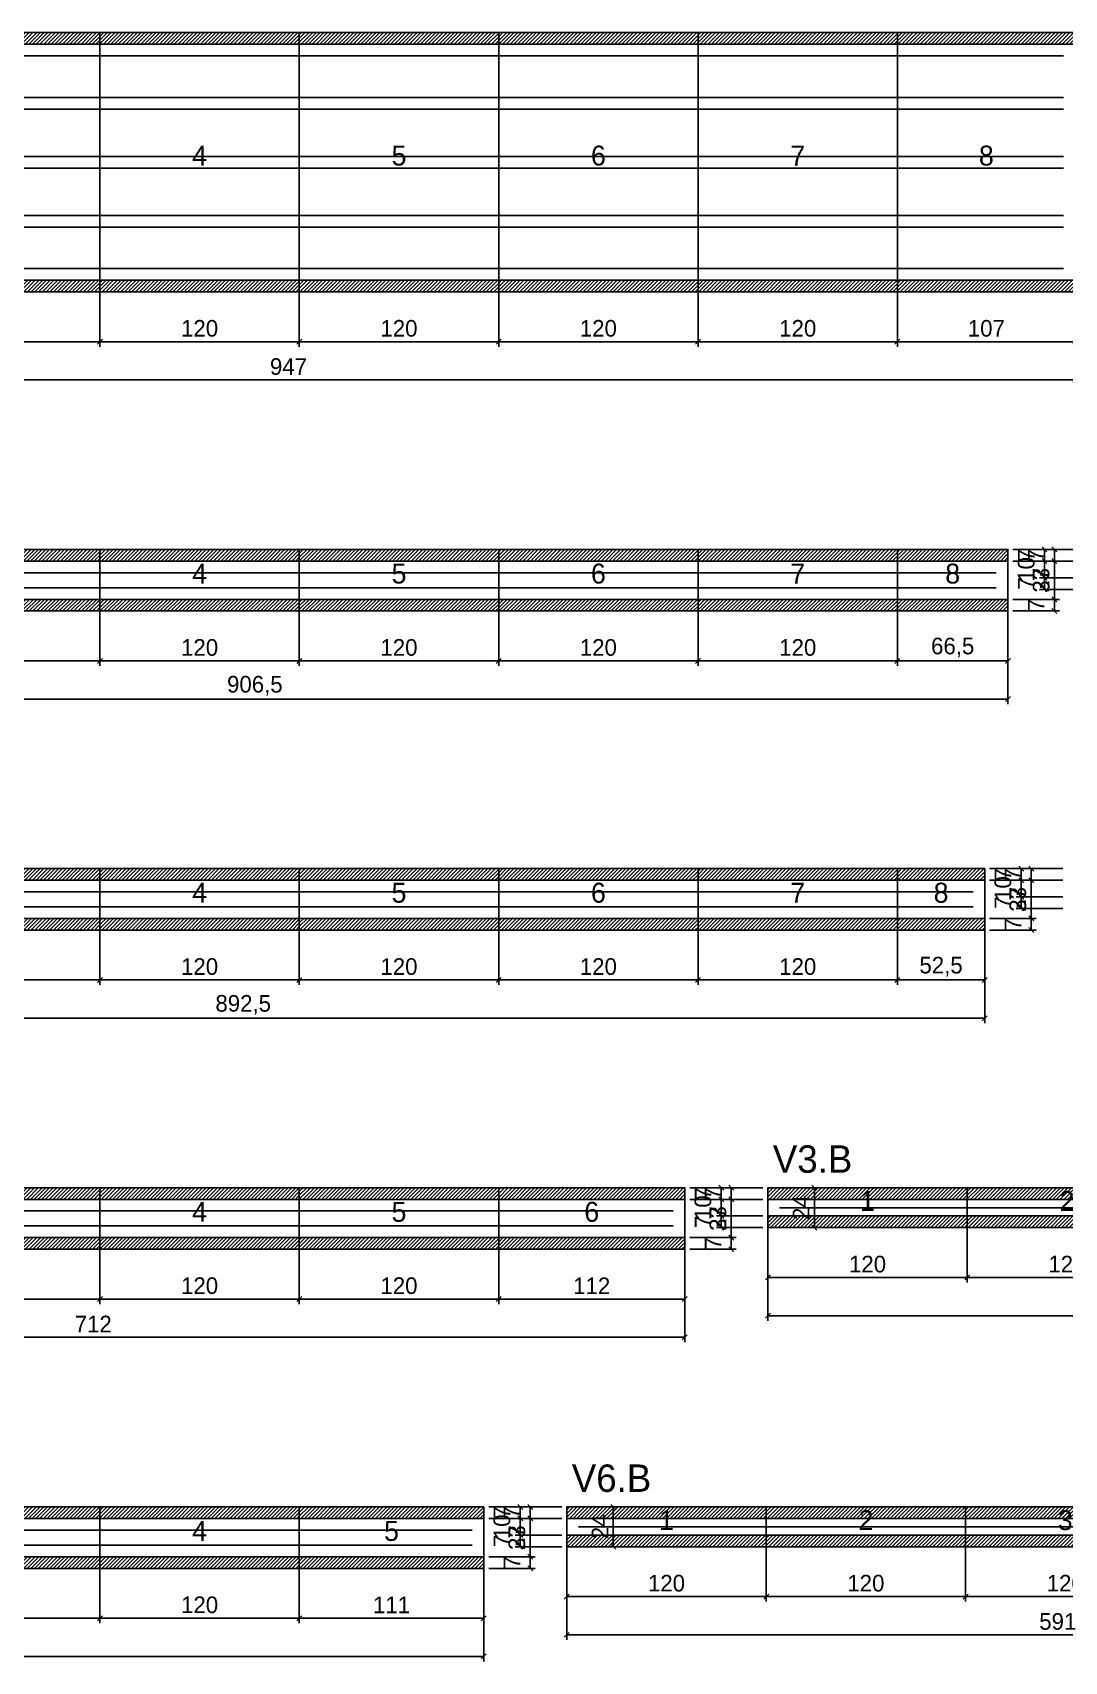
# Model space of a CAD drawing. Extents: x -10500 to 3070, y -7991 to 1250.
# Drawn here: x 552 to 1174, y -2037 to -1057 of the extents above; entities that cross this region are included whole.
import ezdxf
from ezdxf.enums import TextEntityAlignment as Align

# ---------------------------------------------------------------- set-up
doc = ezdxf.new("R2010")
doc.units = 0
for name, color, linetype in [('5', 5, 'Continuous'), ('COTA', 241, 'Continuous'), ('NOMENCLATURA', 7, 'Continuous'), ('Painéis', 200, 'Continuous'), ('SARR_2.2x7', 40, 'Continuous'), ('SCO-___-LAJ', 224, 'Continuous')]:
    doc.layers.add(name, color=color, linetype=linetype)
doc.dimstyles.new('PAINEL', dxfattribs={"dimtxt": 10, "dimasz": 3, "dimexe": 3, "dimexo": 3, "dimgap": 3, "dimtad": 1, "dimblk": 'OBLIQUE', "dimblk1": 'OBLIQUE', "dimcen": 2.5, "dimclrd": 4, "dimclre": 4, "dimclrt": 240, "dimazin": 3, "dimtfac": 1, "dimtmove": 0, "dimatfit": 3})

# ---------------------------------------------------------------- blocks, each defined once
blk = doc.blocks.new('_OBLIQUE')
at = {"color": 0, "linetype": 'BYBLOCK'}
blk.add_line((-0.5, -0.5), (0.5, 0.5), dxfattribs=at)

msp = doc.modelspace()

# ---------------------------------------------------------------- hatches: boundary and pattern name
at = {"layer": 'COTA'}
h = msp.add_hatch(dxfattribs=at)
h.set_pattern_fill('ANSI31', scale=0.5)
h.paths.add_polyline_path([(473, -1064), (593, -1064), (593, -1057), (473, -1057)])
h = msp.add_hatch(dxfattribs=at)
h.set_pattern_fill('ANSI31', scale=0.5)
h.paths.add_polyline_path([(593, -1064), (713, -1064), (713, -1057), (593, -1057)])
h = msp.add_hatch(dxfattribs=at)
h.set_pattern_fill('ANSI31', scale=0.5)
h.paths.add_polyline_path([(713, -1064), (833, -1064), (833, -1057), (713, -1057)])
h = msp.add_hatch(dxfattribs=at)
h.set_pattern_fill('ANSI31', scale=0.5)
h.paths.add_polyline_path([(833, -1064), (953, -1064), (953, -1057), (833, -1057)])
h = msp.add_hatch(dxfattribs=at)
h.set_pattern_fill('ANSI31', scale=0.5)
h.paths.add_polyline_path([(953, -1064), (1073, -1064), (1073, -1057), (953, -1057)])
h = msp.add_hatch(dxfattribs=at)
h.set_pattern_fill('ANSI31', scale=0.5)
h.paths.add_polyline_path([(1073, -1064), (1180, -1064), (1180, -1057), (1073, -1057)])
h = msp.add_hatch(dxfattribs=at)
h.set_pattern_fill('ANSI31', scale=0.5)
h.paths.add_polyline_path([(473, -1213), (593, -1213), (593, -1206), (473, -1206)])
h = msp.add_hatch(dxfattribs=at)
h.set_pattern_fill('ANSI31', scale=0.5)
h.paths.add_polyline_path([(593, -1213), (713, -1213), (713, -1206), (593, -1206)])
h = msp.add_hatch(dxfattribs=at)
h.set_pattern_fill('ANSI31', scale=0.5)
h.paths.add_polyline_path([(713, -1213), (833, -1213), (833, -1206), (713, -1206)])
h = msp.add_hatch(dxfattribs=at)
h.set_pattern_fill('ANSI31', scale=0.5)
h.paths.add_polyline_path([(833, -1213), (953, -1213), (953, -1206), (833, -1206)])
h = msp.add_hatch(dxfattribs=at)
h.set_pattern_fill('ANSI31', scale=0.5)
h.paths.add_polyline_path([(953, -1213), (1073, -1213), (1073, -1206), (953, -1206)])
h = msp.add_hatch(dxfattribs=at)
h.set_pattern_fill('ANSI31', scale=0.5)
h.paths.add_polyline_path([(1073, -1213), (1180, -1213), (1180, -1206), (1073, -1206)])
h = msp.add_hatch(dxfattribs=at)
h.set_pattern_fill('ANSI31', scale=0.5)
h.paths.add_polyline_path([(473, -1375), (593, -1375), (593, -1368), (473, -1368)])
h = msp.add_hatch(dxfattribs=at)
h.set_pattern_fill('ANSI31', scale=0.5)
h.paths.add_polyline_path([(593, -1375), (713, -1375), (713, -1368), (593, -1368)])
h = msp.add_hatch(dxfattribs=at)
h.set_pattern_fill('ANSI31', scale=0.5)
h.paths.add_polyline_path([(713, -1375), (833, -1375), (833, -1368), (713, -1368)])
h = msp.add_hatch(dxfattribs=at)
h.set_pattern_fill('ANSI31', scale=0.5)
h.paths.add_polyline_path([(833, -1375), (953, -1375), (953, -1368), (833, -1368)])
h = msp.add_hatch(dxfattribs=at)
h.set_pattern_fill('ANSI31', scale=0.5)
h.paths.add_polyline_path([(953, -1375), (1073, -1375), (1073, -1368), (953, -1368)])
h = msp.add_hatch(dxfattribs=at)
h.set_pattern_fill('ANSI31', scale=0.5)
h.paths.add_polyline_path([(1073, -1375), (1139.5, -1375), (1139.5, -1368), (1073, -1368)])
h = msp.add_hatch(dxfattribs=at)
h.set_pattern_fill('ANSI31', scale=0.5)
h.paths.add_polyline_path([(473, -1405), (593, -1405), (593, -1398), (473, -1398)])
h = msp.add_hatch(dxfattribs=at)
h.set_pattern_fill('ANSI31', scale=0.5)
h.paths.add_polyline_path([(593, -1405), (713, -1405), (713, -1398), (593, -1398)])
h = msp.add_hatch(dxfattribs=at)
h.set_pattern_fill('ANSI31', scale=0.5)
h.paths.add_polyline_path([(713, -1405), (833, -1405), (833, -1398), (713, -1398)])
h = msp.add_hatch(dxfattribs=at)
h.set_pattern_fill('ANSI31', scale=0.5)
h.paths.add_polyline_path([(833, -1405), (953, -1405), (953, -1398), (833, -1398)])
h = msp.add_hatch(dxfattribs=at)
h.set_pattern_fill('ANSI31', scale=0.5)
h.paths.add_polyline_path([(953, -1405), (1073, -1405), (1073, -1398), (953, -1398)])
h = msp.add_hatch(dxfattribs=at)
h.set_pattern_fill('ANSI31', scale=0.5)
h.paths.add_polyline_path([(1073, -1405), (1139.5, -1405), (1139.5, -1398), (1073, -1398)])
h = msp.add_hatch(dxfattribs=at)
h.set_pattern_fill('ANSI31', scale=0.5)
h.paths.add_polyline_path([(473, -1567), (593, -1567), (593, -1560), (473, -1560)])
h = msp.add_hatch(dxfattribs=at)
h.set_pattern_fill('ANSI31', scale=0.5)
h.paths.add_polyline_path([(593, -1567), (713, -1567), (713, -1560), (593, -1560)])
h = msp.add_hatch(dxfattribs=at)
h.set_pattern_fill('ANSI31', scale=0.5)
h.paths.add_polyline_path([(713, -1567), (833, -1567), (833, -1560), (713, -1560)])
h = msp.add_hatch(dxfattribs=at)
h.set_pattern_fill('ANSI31', scale=0.5)
h.paths.add_polyline_path([(833, -1567), (953, -1567), (953, -1560), (833, -1560)])
h = msp.add_hatch(dxfattribs=at)
h.set_pattern_fill('ANSI31', scale=0.5)
h.paths.add_polyline_path([(953, -1567), (1073, -1567), (1073, -1560), (953, -1560)])
h = msp.add_hatch(dxfattribs=at)
h.set_pattern_fill('ANSI31', scale=0.5)
h.paths.add_polyline_path([(1073, -1567), (1125.5, -1567), (1125.5, -1560), (1073, -1560)])
h = msp.add_hatch(dxfattribs=at)
h.set_pattern_fill('ANSI31', scale=0.5)
h.paths.add_polyline_path([(473, -1597), (593, -1597), (593, -1590), (473, -1590)])
h = msp.add_hatch(dxfattribs=at)
h.set_pattern_fill('ANSI31', scale=0.5)
h.paths.add_polyline_path([(593, -1597), (713, -1597), (713, -1590), (593, -1590)])
h = msp.add_hatch(dxfattribs=at)
h.set_pattern_fill('ANSI31', scale=0.5)
h.paths.add_polyline_path([(713, -1597), (833, -1597), (833, -1590), (713, -1590)])
h = msp.add_hatch(dxfattribs=at)
h.set_pattern_fill('ANSI31', scale=0.5)
h.paths.add_polyline_path([(833, -1597), (953, -1597), (953, -1590), (833, -1590)])
h = msp.add_hatch(dxfattribs=at)
h.set_pattern_fill('ANSI31', scale=0.5)
h.paths.add_polyline_path([(953, -1597), (1073, -1597), (1073, -1590), (953, -1590)])
h = msp.add_hatch(dxfattribs=at)
h.set_pattern_fill('ANSI31', scale=0.5)
h.paths.add_polyline_path([(1073, -1597), (1125.5, -1597), (1125.5, -1590), (1073, -1590)])
h = msp.add_hatch(dxfattribs=at)
h.set_pattern_fill('ANSI31', scale=0.5)
h.paths.add_polyline_path([(473, -1759), (593, -1759), (593, -1752), (473, -1752)])
h = msp.add_hatch(dxfattribs=at)
h.set_pattern_fill('ANSI31', scale=0.5)
h.paths.add_polyline_path([(593, -1759), (713, -1759), (713, -1752), (593, -1752)])
h = msp.add_hatch(dxfattribs=at)
h.set_pattern_fill('ANSI31', scale=0.5)
h.paths.add_polyline_path([(713, -1759), (833, -1759), (833, -1752), (713, -1752)])
h = msp.add_hatch(dxfattribs=at)
h.set_pattern_fill('ANSI31', scale=0.5)
h.paths.add_polyline_path([(833, -1759), (945, -1759), (945, -1752), (833, -1752)])
h = msp.add_hatch(dxfattribs=at)
h.set_pattern_fill('ANSI31', scale=0.5)
h.paths.add_polyline_path([(995, -1759), (1115, -1759), (1115, -1752), (995, -1752)])
h = msp.add_hatch(dxfattribs=at)
h.set_pattern_fill('ANSI31', scale=0.5)
h.paths.add_polyline_path([(1115, -1759), (1235, -1759), (1235, -1752), (1115, -1752)])
h = msp.add_hatch(dxfattribs=at)
h.set_pattern_fill('ANSI31', scale=0.5)
h.paths.add_polyline_path([(995, -1776), (1115, -1776), (1115, -1769), (995, -1769)])
h = msp.add_hatch(dxfattribs=at)
h.set_pattern_fill('ANSI31', scale=0.5)
h.paths.add_polyline_path([(1115, -1776), (1235, -1776), (1235, -1769), (1115, -1769)])
h = msp.add_hatch(dxfattribs=at)
h.set_pattern_fill('ANSI31', scale=0.5)
h.paths.add_polyline_path([(473, -1789), (593, -1789), (593, -1782), (473, -1782)])
h = msp.add_hatch(dxfattribs=at)
h.set_pattern_fill('ANSI31', scale=0.5)
h.paths.add_polyline_path([(593, -1789), (713, -1789), (713, -1782), (593, -1782)])
h = msp.add_hatch(dxfattribs=at)
h.set_pattern_fill('ANSI31', scale=0.5)
h.paths.add_polyline_path([(713, -1789), (833, -1789), (833, -1782), (713, -1782)])
h = msp.add_hatch(dxfattribs=at)
h.set_pattern_fill('ANSI31', scale=0.5)
h.paths.add_polyline_path([(833, -1789), (945, -1789), (945, -1782), (833, -1782)])
h = msp.add_hatch(dxfattribs=at)
h.set_pattern_fill('ANSI31', scale=0.5)
h.paths.add_polyline_path([(473, -1951), (593, -1951), (593, -1944), (473, -1944)])
h = msp.add_hatch(dxfattribs=at)
h.set_pattern_fill('ANSI31', scale=0.5)
h.paths.add_polyline_path([(593, -1951), (713, -1951), (713, -1944), (593, -1944)])
h = msp.add_hatch(dxfattribs=at)
h.set_pattern_fill('ANSI31', scale=0.5)
h.paths.add_polyline_path([(713, -1951), (824, -1951), (824, -1944), (713, -1944)])
h = msp.add_hatch(dxfattribs=at)
h.set_pattern_fill('ANSI31', scale=0.5)
h.paths.add_polyline_path([(874, -1951), (994, -1951), (994, -1944), (874, -1944)])
h = msp.add_hatch(dxfattribs=at)
h.set_pattern_fill('ANSI31', scale=0.5)
h.paths.add_polyline_path([(994, -1951), (1114, -1951), (1114, -1944), (994, -1944)])
h = msp.add_hatch(dxfattribs=at)
h.set_pattern_fill('ANSI31', scale=0.5)
h.paths.add_polyline_path([(1114, -1951), (1234, -1951), (1234, -1944), (1114, -1944)])
h = msp.add_hatch(dxfattribs=at)
h.set_pattern_fill('ANSI31', scale=0.5)
h.paths.add_polyline_path([(874, -1968), (994, -1968), (994, -1961), (874, -1961)])
h = msp.add_hatch(dxfattribs=at)
h.set_pattern_fill('ANSI31', scale=0.5)
h.paths.add_polyline_path([(994, -1968), (1114, -1968), (1114, -1961), (994, -1961)])
h = msp.add_hatch(dxfattribs=at)
h.set_pattern_fill('ANSI31', scale=0.5)
h.paths.add_polyline_path([(1114, -1968), (1234, -1968), (1234, -1961), (1114, -1961)])
h = msp.add_hatch(dxfattribs=at)
h.set_pattern_fill('ANSI31', scale=0.5)
h.paths.add_polyline_path([(473, -1981), (593, -1981), (593, -1974), (473, -1974)])
h = msp.add_hatch(dxfattribs=at)
h.set_pattern_fill('ANSI31', scale=0.5)
h.paths.add_polyline_path([(593, -1981), (713, -1981), (713, -1974), (593, -1974)])
h = msp.add_hatch(dxfattribs=at)
h.set_pattern_fill('ANSI31', scale=0.5)
h.paths.add_polyline_path([(713, -1981), (824, -1981), (824, -1974), (713, -1974)])

# ---------------------------------------------------------------- linework, layer by layer
at = {"layer": 'Painéis'}
for p, q in [((473, -1064), (593, -1064)), ((593, -1206), (593, -1064)), ((593, -1206), (593, -1064)), ((593, -1064), (713, -1064)), ((593, -1206), (593, -1064)), ((713, -1206), (713, -1064)), ((713, -1206), (713, -1064)), ((713, -1064), (833, -1064)), ((713, -1206), (713, -1064)), ((833, -1206), (833, -1064)), ((833, -1206), (833, -1064)), ((833, -1064), (953, -1064)), ((833, -1206), (833, -1064)), ((953, -1206), (953, -1064)), ((953, -1206), (953, -1064)), ((953, -1064), (1073, -1064)), ((953, -1206), (953, -1064)), ((1073, -1206), (1073, -1064)), ((1073, -1206), (1073, -1064)), ((1073, -1064), (1180, -1064)), ((1073, -1206), (1073, -1064)), ((473, -1206), (593, -1206)), ((593, -1206), (713, -1206)), ((713, -1206), (833, -1206)), ((833, -1206), (953, -1206)), ((953, -1206), (1073, -1206)), ((1073, -1206), (1180, -1206)), ((473, -1375), (593, -1375)), ((593, -1398), (593, -1375)), ((593, -1398), (593, -1375)), ((593, -1375), (713, -1375)), ((593, -1398), (593, -1375)), ((713, -1398), (713, -1375)), ((713, -1398), (713, -1375)), ((713, -1375), (833, -1375)), ((713, -1398), (713, -1375)), ((833, -1398), (833, -1375)), ((833, -1398), (833, -1375)), ((833, -1375), (953, -1375)), ((833, -1398), (833, -1375)), ((953, -1398), (953, -1375)), ((953, -1398), (953, -1375)), ((953, -1375), (1073, -1375)), ((953, -1398), (953, -1375)), ((1073, -1398), (1073, -1375)), ((1073, -1398), (1073, -1375)), ((1073, -1375), (1139.5, -1375)), ((1073, -1398), (1073, -1375)), ((1139.5, -1398), (1139.5, -1375)), ((473, -1398), (593, -1398)), ((593, -1398), (713, -1398)), ((713, -1398), (833, -1398)), ((833, -1398), (953, -1398)), ((953, -1398), (1073, -1398)), ((1073, -1398), (1139.5, -1398)), ((473, -1567), (593, -1567)), ((593, -1590), (593, -1567)), ((593, -1590), (593, -1567)), ((593, -1567), (713, -1567)), ((593, -1590), (593, -1567)), ((713, -1590), (713, -1567)), ((713, -1590), (713, -1567)), ((713, -1567), (833, -1567)), ((713, -1590), (713, -1567)), ((833, -1590), (833, -1567)), ((833, -1590), (833, -1567)), ((833, -1567), (953, -1567)), ((833, -1590), (833, -1567)), ((953, -1590), (953, -1567)), ((953, -1590), (953, -1567)), ((953, -1567), (1073, -1567)), ((953, -1590), (953, -1567)), ((1073, -1590), (1073, -1567)), ((1073, -1590), (1073, -1567)), ((1073, -1567), (1125.5, -1567)), ((1073, -1590), (1073, -1567)), ((1125.5, -1590), (1125.5, -1567)), ((473, -1590), (593, -1590)), ((593, -1590), (713, -1590)), ((713, -1590), (833, -1590)), ((833, -1590), (953, -1590)), ((953, -1590), (1073, -1590)), ((1073, -1590), (1125.5, -1590)), ((473, -1759), (593, -1759)), ((593, -1782), (593, -1759)), ((593, -1782), (593, -1759)), ((593, -1759), (713, -1759)), ((593, -1782), (593, -1759)), ((713, -1782), (713, -1759)), ((713, -1782), (713, -1759)), ((713, -1759), (833, -1759)), ((713, -1782), (713, -1759)), ((833, -1782), (833, -1759)), ((833, -1782), (833, -1759)), ((833, -1759), (945, -1759)), ((833, -1782), (833, -1759)), ((945, -1782), (945, -1759)), ((995, -1759), (1115, -1759)), ((995, -1769), (995, -1759)), ((1115, -1769), (1115, -1759)), ((1115, -1769), (1115, -1759)), ((1115, -1759), (1235, -1759)), ((1115, -1769), (1115, -1759)), ((995, -1769), (1115, -1769)), ((1115, -1769), (1235, -1769)), ((473, -1782), (593, -1782)), ((593, -1782), (713, -1782)), ((713, -1782), (833, -1782)), ((833, -1782), (945, -1782)), ((473, -1951), (593, -1951)), ((593, -1974), (593, -1951)), ((593, -1974), (593, -1951)), ((593, -1951), (713, -1951)), ((593, -1974), (593, -1951)), ((713, -1974), (713, -1951)), ((713, -1974), (713, -1951)), ((713, -1951), (824, -1951)), ((713, -1974), (713, -1951)), ((824, -1974), (824, -1951)), ((874, -1951), (994, -1951)), ((874, -1961), (874, -1951)), ((994, -1961), (994, -1951)), ((994, -1961), (994, -1951)), ((994, -1951), (1114, -1951)), ((994, -1961), (994, -1951)), ((1114, -1961), (1114, -1951)), ((1114, -1961), (1114, -1951)), ((1114, -1951), (1234, -1951)), ((1114, -1961), (1114, -1951)), ((874, -1961), (994, -1961)), ((994, -1961), (1114, -1961)), ((1114, -1961), (1234, -1961)), ((473, -1974), (593, -1974)), ((593, -1974), (713, -1974)), ((713, -1974), (824, -1974))]:
    msp.add_line(p, q, dxfattribs=at)
at = {"layer": 'SARR_2.2x7'}
for points in [[(473, -1071), (593, -1071)], [(473, -1071), (593, -1071)], [(593, -1071), (713, -1071)], [(593, -1071), (713, -1071)], [(713, -1071), (833, -1071)], [(713, -1071), (833, -1071)], [(833, -1071), (953, -1071)], [(833, -1071), (953, -1071)], [(953, -1071), (1073, -1071)], [(953, -1071), (1073, -1071)], [(1073, -1071), (1173, -1071)], [(1073, -1071), (1173, -1071)], [(473, -1096), (593, -1096)], [(473, -1096), (593, -1096)], [(593, -1096), (713, -1096)], [(593, -1096), (713, -1096)], [(713, -1096), (833, -1096)], [(713, -1096), (833, -1096)], [(833, -1096), (953, -1096)], [(833, -1096), (953, -1096)], [(953, -1096), (1073, -1096)], [(953, -1096), (1073, -1096)], [(1073, -1096), (1173, -1096)], [(1073, -1096), (1173, -1096)], [(473, -1103), (593, -1103)], [(473, -1103), (593, -1103)], [(593, -1103), (713, -1103)], [(593, -1103), (713, -1103)], [(713, -1103), (833, -1103)], [(713, -1103), (833, -1103)], [(833, -1103), (953, -1103)], [(833, -1103), (953, -1103)], [(953, -1103), (1073, -1103)], [(953, -1103), (1073, -1103)], [(1073, -1103), (1173, -1103)], [(1073, -1103), (1173, -1103)], [(473, -1131.5), (593, -1131.5)], [(473, -1131.5), (593, -1131.5)], [(593, -1131.5), (713, -1131.5)], [(593, -1131.5), (713, -1131.5)], [(713, -1131.5), (833, -1131.5)], [(713, -1131.5), (833, -1131.5)], [(833, -1131.5), (953, -1131.5)], [(833, -1131.5), (953, -1131.5)], [(953, -1131.5), (1073, -1131.5)], [(953, -1131.5), (1073, -1131.5)], [(1073, -1131.5), (1173, -1131.5)], [(1073, -1131.5), (1173, -1131.5)], [(473, -1138.5), (593, -1138.5)], [(473, -1138.5), (593, -1138.5)], [(593, -1138.5), (713, -1138.5)], [(593, -1138.5), (713, -1138.5)], [(713, -1138.5), (833, -1138.5)], [(713, -1138.5), (833, -1138.5)], [(833, -1138.5), (953, -1138.5)], [(833, -1138.5), (953, -1138.5)], [(953, -1138.5), (1073, -1138.5)], [(953, -1138.5), (1073, -1138.5)], [(1073, -1138.5), (1173, -1138.5)], [(1073, -1138.5), (1173, -1138.5)], [(473, -1167), (593, -1167)], [(473, -1167), (593, -1167)], [(473, -1174), (593, -1174)], [(473, -1174), (593, -1174)], [(593, -1167), (713, -1167)], [(593, -1167), (713, -1167)], [(593, -1174), (713, -1174)], [(593, -1174), (713, -1174)], [(713, -1167), (833, -1167)], [(713, -1167), (833, -1167)], [(713, -1174), (833, -1174)], [(713, -1174), (833, -1174)], [(833, -1167), (953, -1167)], [(833, -1167), (953, -1167)], [(833, -1174), (953, -1174)], [(833, -1174), (953, -1174)], [(953, -1167), (1073, -1167)], [(953, -1167), (1073, -1167)], [(953, -1174), (1073, -1174)], [(953, -1174), (1073, -1174)], [(1073, -1167), (1173, -1167)], [(1073, -1167), (1173, -1167)], [(1073, -1174), (1173, -1174)], [(1073, -1174), (1173, -1174)], [(473, -1199), (593, -1199)], [(473, -1199), (593, -1199)], [(593, -1199), (713, -1199)], [(593, -1199), (713, -1199)], [(713, -1199), (833, -1199)], [(713, -1199), (833, -1199)], [(833, -1199), (953, -1199)], [(833, -1199), (953, -1199)], [(953, -1199), (1073, -1199)], [(953, -1199), (1073, -1199)], [(1073, -1199), (1173, -1199)], [(1073, -1199), (1173, -1199)], [(473, -1382), (593, -1382)], [(473, -1382), (593, -1382)], [(473, -1391), (593, -1391)], [(473, -1391), (593, -1391)], [(593, -1382), (713, -1382)], [(593, -1382), (713, -1382)], [(593, -1391), (713, -1391)], [(593, -1391), (713, -1391)], [(713, -1382), (833, -1382)], [(713, -1382), (833, -1382)], [(713, -1391), (833, -1391)], [(713, -1391), (833, -1391)], [(833, -1382), (953, -1382)], [(833, -1382), (953, -1382)], [(833, -1391), (953, -1391)], [(833, -1391), (953, -1391)], [(953, -1382), (1073, -1382)], [(953, -1382), (1073, -1382)], [(953, -1391), (1073, -1391)], [(953, -1391), (1073, -1391)], [(1073, -1382), (1132.5, -1382)], [(1073, -1382), (1132.5, -1382)], [(1073, -1391), (1132.5, -1391)], [(1073, -1391), (1132.5, -1391)], [(473, -1574), (593, -1574)], [(473, -1574), (593, -1574)], [(593, -1574), (713, -1574)], [(593, -1574), (713, -1574)], [(713, -1574), (833, -1574)], [(713, -1574), (833, -1574)], [(833, -1574), (953, -1574)], [(833, -1574), (953, -1574)], [(953, -1574), (1073, -1574)], [(953, -1574), (1073, -1574)], [(1073, -1574), (1118.5, -1574)], [(1073, -1574), (1118.5, -1574)], [(473, -1583), (593, -1583)], [(473, -1583), (593, -1583)], [(593, -1583), (713, -1583)], [(593, -1583), (713, -1583)], [(713, -1583), (833, -1583)], [(713, -1583), (833, -1583)], [(833, -1583), (953, -1583)], [(833, -1583), (953, -1583)], [(953, -1583), (1073, -1583)], [(953, -1583), (1073, -1583)], [(1073, -1583), (1118.5, -1583)], [(1073, -1583), (1118.5, -1583)], [(1002, -1764), (1115, -1764)], [(1002, -1764), (1115, -1764)], [(1115, -1764), (1235, -1764)], [(1115, -1764), (1235, -1764)], [(473, -1766), (593, -1766)], [(473, -1766), (593, -1766)], [(593, -1766), (713, -1766)], [(593, -1766), (713, -1766)], [(713, -1766), (833, -1766)], [(713, -1766), (833, -1766)], [(833, -1766), (938, -1766)], [(833, -1766), (938, -1766)], [(473, -1775), (593, -1775)], [(473, -1775), (593, -1775)], [(593, -1775), (713, -1775)], [(593, -1775), (713, -1775)], [(713, -1775), (833, -1775)], [(713, -1775), (833, -1775)], [(833, -1775), (938, -1775)], [(833, -1775), (938, -1775)], [(473, -1958), (593, -1958)], [(473, -1958), (593, -1958)], [(593, -1958), (713, -1958)], [(593, -1958), (713, -1958)], [(713, -1958), (817, -1958)], [(713, -1958), (817, -1958)], [(881, -1956), (994, -1956)], [(881, -1956), (994, -1956)], [(994, -1956), (1114, -1956)], [(994, -1956), (1114, -1956)], [(1114, -1956), (1234, -1956)], [(1114, -1956), (1234, -1956)], [(473, -1967), (593, -1967)], [(473, -1967), (593, -1967)], [(593, -1967), (713, -1967)], [(593, -1967), (713, -1967)], [(713, -1967), (817, -1967)], [(713, -1967), (817, -1967)]]:
    msp.add_lwpolyline(points, dxfattribs=at)
at = {"layer": 'SCO-___-LAJ'}
for points in [[(473, -1064), (593, -1064), (593, -1057), (473, -1057)], [(593, -1064), (713, -1064), (713, -1057), (593, -1057)], [(713, -1064), (833, -1064), (833, -1057), (713, -1057)], [(833, -1064), (953, -1064), (953, -1057), (833, -1057)], [(953, -1064), (1073, -1064), (1073, -1057), (953, -1057)], [(1073, -1064), (1180, -1064), (1180, -1057), (1073, -1057)], [(473, -1213), (593, -1213), (593, -1206), (473, -1206)], [(593, -1213), (713, -1213), (713, -1206), (593, -1206)], [(713, -1213), (833, -1213), (833, -1206), (713, -1206)], [(833, -1213), (953, -1213), (953, -1206), (833, -1206)], [(953, -1213), (1073, -1213), (1073, -1206), (953, -1206)], [(1073, -1213), (1180, -1213), (1180, -1206), (1073, -1206)], [(473, -1375), (593, -1375), (593, -1368), (473, -1368)], [(593, -1375), (713, -1375), (713, -1368), (593, -1368)], [(713, -1375), (833, -1375), (833, -1368), (713, -1368)], [(833, -1375), (953, -1375), (953, -1368), (833, -1368)], [(953, -1375), (1073, -1375), (1073, -1368), (953, -1368)], [(1073, -1375), (1139.5, -1375), (1139.5, -1368), (1073, -1368)], [(473, -1405), (593, -1405), (593, -1398), (473, -1398)], [(593, -1405), (713, -1405), (713, -1398), (593, -1398)], [(713, -1405), (833, -1405), (833, -1398), (713, -1398)], [(833, -1405), (953, -1405), (953, -1398), (833, -1398)], [(953, -1405), (1073, -1405), (1073, -1398), (953, -1398)], [(1073, -1405), (1139.5, -1405), (1139.5, -1398), (1073, -1398)], [(473, -1567), (593, -1567), (593, -1560), (473, -1560)], [(593, -1567), (713, -1567), (713, -1560), (593, -1560)], [(713, -1567), (833, -1567), (833, -1560), (713, -1560)], [(833, -1567), (953, -1567), (953, -1560), (833, -1560)], [(953, -1567), (1073, -1567), (1073, -1560), (953, -1560)], [(1073, -1567), (1125.5, -1567), (1125.5, -1560), (1073, -1560)], [(473, -1597), (593, -1597), (593, -1590), (473, -1590)], [(593, -1597), (713, -1597), (713, -1590), (593, -1590)], [(713, -1597), (833, -1597), (833, -1590), (713, -1590)], [(833, -1597), (953, -1597), (953, -1590), (833, -1590)], [(953, -1597), (1073, -1597), (1073, -1590), (953, -1590)], [(1073, -1597), (1125.5, -1597), (1125.5, -1590), (1073, -1590)], [(473, -1759), (593, -1759), (593, -1752), (473, -1752)], [(593, -1759), (713, -1759), (713, -1752), (593, -1752)], [(713, -1759), (833, -1759), (833, -1752), (713, -1752)], [(833, -1759), (945, -1759), (945, -1752), (833, -1752)], [(995, -1759), (1115, -1759), (1115, -1752), (995, -1752)], [(1115, -1759), (1235, -1759), (1235, -1752), (1115, -1752)], [(995, -1776), (1115, -1776), (1115, -1769), (995, -1769)], [(1115, -1776), (1235, -1776), (1235, -1769), (1115, -1769)], [(473, -1789), (593, -1789), (593, -1782), (473, -1782)], [(593, -1789), (713, -1789), (713, -1782), (593, -1782)], [(713, -1789), (833, -1789), (833, -1782), (713, -1782)], [(833, -1789), (945, -1789), (945, -1782), (833, -1782)], [(473, -1951), (593, -1951), (593, -1944), (473, -1944)], [(593, -1951), (713, -1951), (713, -1944), (593, -1944)], [(713, -1951), (824, -1951), (824, -1944), (713, -1944)], [(874, -1951), (994, -1951), (994, -1944), (874, -1944)], [(994, -1951), (1114, -1951), (1114, -1944), (994, -1944)], [(1114, -1951), (1234, -1951), (1234, -1944), (1114, -1944)], [(874, -1968), (994, -1968), (994, -1961), (874, -1961)], [(994, -1968), (1114, -1968), (1114, -1961), (994, -1961)], [(1114, -1968), (1234, -1968), (1234, -1961), (1114, -1961)], [(473, -1981), (593, -1981), (593, -1974), (473, -1974)], [(593, -1981), (713, -1981), (713, -1974), (593, -1974)], [(713, -1981), (824, -1981), (824, -1974), (713, -1974)]]:
    msp.add_lwpolyline(points, close=True, dxfattribs=at)

# ---------------------------------------------------------------- texts
at = {"layer": '5'}
for s, p in [('4', (653, -1131)), ('5', (773, -1131)), ('6', (893, -1131)), ('7', (1013, -1131)), ('8', (1126.5, -1131)), ('4', (653, -1382.5)), ('5', (773, -1382.5)), ('6', (893, -1382.5)), ('7', (1013, -1382.5)), ('8', (1106.25, -1382.5)), ('4', (653, -1574.5)), ('5', (773, -1574.5)), ('6', (893, -1574.5)), ('7', (1013, -1574.5)), ('8', (1099.25, -1574.5)), ('1', (1055, -1760)), ('2', (1175, -1760)), ('4', (653, -1766.5)), ('5', (773, -1766.5)), ('6', (889, -1766.5)), ('1', (934, -1952)), ('2', (1054, -1952)), ('3', (1174, -1952)), ('4', (653, -1958.5)), ('5', (768.5, -1958.5))]:
    msp.add_text(s, height=12, dxfattribs=at).set_placement(p, align=Align.MIDDLE_CENTER)
at = {"layer": 'NOMENCLATURA'}
for s, p in [('V3.B', (998, -1743)), ('V6.B', (877, -1935))]:
    msp.add_text(s, height=16.5, dxfattribs=at).set_placement(p)

# ---------------------------------------------------------------- dimensions: what is measured, and where the dimension line sits
at = {"layer": 'COTA'}
for base, p1, p2 in [((233, -1266), (233, -1206), (1180, -1206)), ((473, -1243), (473, -1206), (593, -1206)), ((593, -1243), (593, -1206), (713, -1206)), ((713, -1243), (713, -1206), (833, -1206)), ((833, -1243), (833, -1206), (953, -1206)), ((953, -1243), (953, -1206), (1073, -1206)), ((1073, -1243), (1073, -1206), (1180, -1206)), ((233, -1458), (233, -1398), (1139.5, -1398)), ((473, -1435), (473, -1398), (593, -1398)), ((593, -1435), (593, -1398), (713, -1398)), ((713, -1435), (713, -1398), (833, -1398)), ((833, -1435), (833, -1398), (953, -1398)), ((953, -1435), (953, -1398), (1073, -1398)), ((1073, -1435), (1073, -1398), (1139.5, -1398)), ((233, -1650), (233, -1590), (1125.5, -1590)), ((473, -1627), (473, -1590), (593, -1590)), ((593, -1627), (593, -1590), (713, -1590)), ((713, -1627), (713, -1590), (833, -1590)), ((833, -1627), (833, -1590), (953, -1590)), ((953, -1627), (953, -1590), (1073, -1590)), ((1073, -1627), (1073, -1590), (1125.5, -1590)), ((995, -1806), (995, -1769), (1115, -1769)), ((995, -1829), (995, -1769), (1707, -1769)), ((1115, -1806), (1115, -1769), (1235, -1769)), ((233, -1842), (233, -1782), (945, -1782)), ((473, -1819), (473, -1782), (593, -1782)), ((593, -1819), (593, -1782), (713, -1782)), ((713, -1819), (713, -1782), (833, -1782)), ((833, -1819), (833, -1782), (945, -1782)), ((874, -1998), (874, -1961), (994, -1961)), ((874, -2021), (874, -1961), (1465, -1961)), ((994, -1998), (994, -1961), (1114, -1961)), ((1114, -1998), (1114, -1961), (1234, -1961)), ((233, -2034), (233, -1974), (824, -1974)), ((473, -2011), (473, -1974), (593, -1974)), ((593, -2011), (593, -1974), (713, -1974)), ((713, -2011), (713, -1974), (824, -1974))]:
    msp.add_linear_dim(base=base, p1=p1, p2=p2, dimstyle='PAINEL', dxfattribs=at).render()
for base, p1, p2 in [((1167.5, -1405), (1139.5, -1405), (1139.5, -1368)), ((1167.5, -1375), (1139.5, -1375), (1139.5, -1368)), ((1161.5, -1375), (1189.5, -1375), (1189.5, -1368)), ((1167.5, -1398), (1139.5, -1398), (1139.5, -1375)), ((1161.5, -1385), (1189.5, -1385), (1189.5, -1375)), ((1161.5, -1392), (1189.5, -1392), (1189.5, -1385)), ((1167.5, -1405), (1139.5, -1405), (1139.5, -1398)), ((1153.5, -1597), (1125.5, -1597), (1125.5, -1560)), ((1153.5, -1567), (1125.5, -1567), (1125.5, -1560)), ((1153.5, -1590), (1125.5, -1590), (1125.5, -1567)), ((1147.5, -1567), (1175.5, -1567), (1175.5, -1560)), ((1147.5, -1577), (1175.5, -1577), (1175.5, -1567)), ((1147.5, -1584), (1175.5, -1584), (1175.5, -1577)), ((1153.5, -1597), (1125.5, -1597), (1125.5, -1590)), ((973, -1789), (945, -1789), (945, -1752)), ((973, -1759), (945, -1759), (945, -1752)), ((967, -1759), (995, -1759), (995, -1752)), ((1023, -1776), (995, -1776), (995, -1752)), ((973, -1782), (945, -1782), (945, -1759)), ((967, -1769), (995, -1769), (995, -1759)), ((967, -1776), (995, -1776), (995, -1769)), ((973, -1789), (945, -1789), (945, -1782)), ((852, -1981), (824, -1981), (824, -1944)), ((852, -1951), (824, -1951), (824, -1944)), ((852, -1974), (824, -1974), (824, -1951)), ((846, -1951), (874, -1951), (874, -1944)), ((846, -1961), (874, -1961), (874, -1951)), ((902, -1968), (874, -1968), (874, -1944)), ((846, -1968), (874, -1968), (874, -1961)), ((852, -1981), (824, -1981), (824, -1974))]:
    msp.add_linear_dim(base=base, p1=p1, p2=p2, angle=90, dimstyle='PAINEL', dxfattribs=at).render()

doc.saveas('drawing.dxf')
